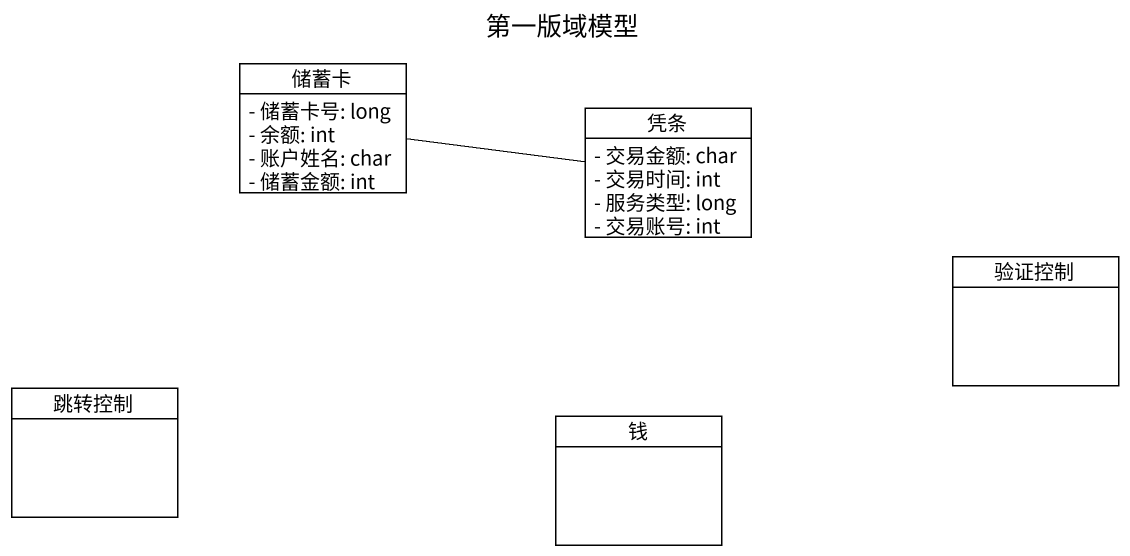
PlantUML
@startuml
title 第一版域模型
hide circle
hide empty members
skinparam classAttributeIconSize 0
class 储蓄卡 {
  - 储蓄卡号: long
  - 余额: int
  - 账户姓名: char
  - 储蓄金额: int
}
class 凭条 {
  - 交易金额: char
  - 交易时间: int
  - 服务类型: long
  - 交易账号: int
}
class 验证控制
class 跳转控制
class 钱
储蓄卡 -right- 凭条
@enduml
